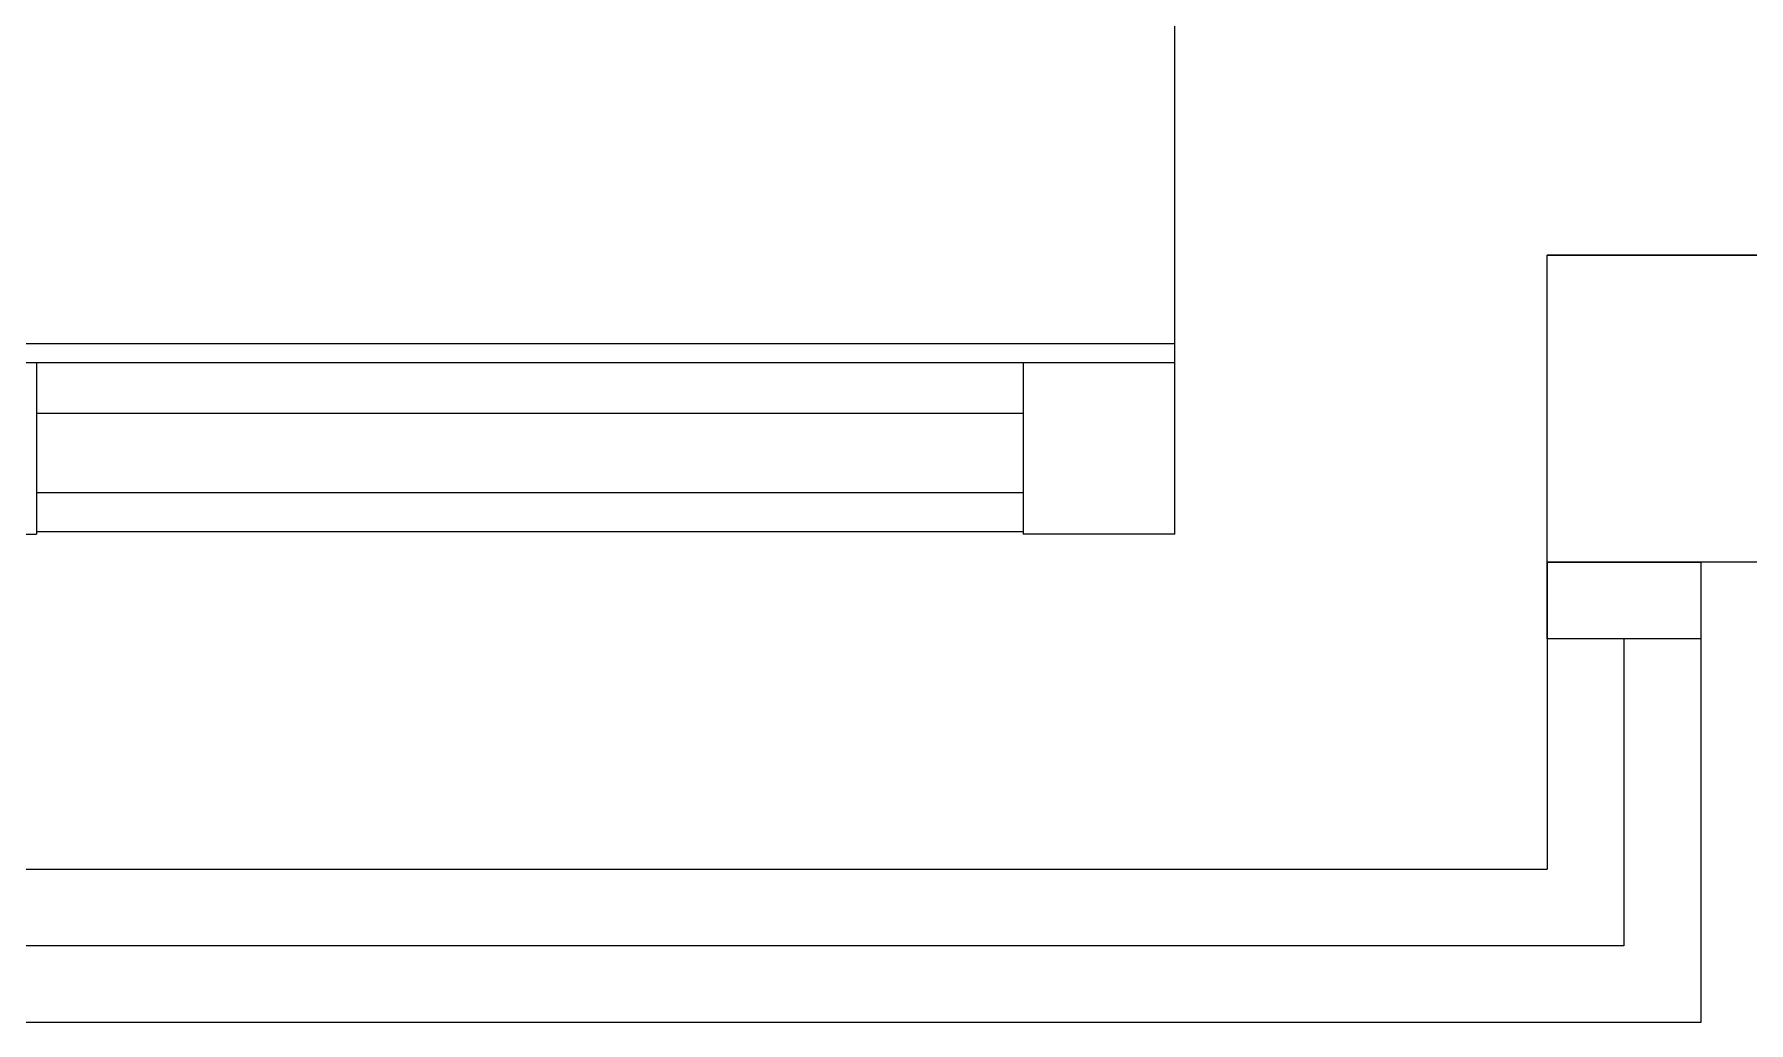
# Model space of a CAD drawing. Header units: inches. Extents: x 232 to 336, y -86 to 33.
# Drawn here: x 305.313 to 306.43, y -83.377 to -82.733 of the extents above; entities that cross this region are included whole.
import ezdxf

# ---------------------------------------------------------------- set-up
doc = ezdxf.new("R2010")
doc.units = ezdxf.units.IN
doc.header["$MEASUREMENT"] = 0
doc.layers.add('FUR', color=9, linetype='Continuous')
doc.layers.add('line2', color=1, linetype='Continuous')

# ---------------------------------------------------------------- blocks, each defined once
blk = doc.blocks.new('710T')
at = {"linetype": 'Continuous'}
for p, q in [((-2080, 832.2879), (-2080, 733.5354)), ((-1968.2686, 832.476), (-1968.2686, -7.9002)), ((-1956.0421, -7.9002), (-1956.0421, 832.476)), ((-1968.2686, 733.5354), (-2080, 733.5354)), ((-2069.8426, 733.5354), (-2080, 733.5354)), ((-2078.4952, 91.0404), (-2078.4952, 733.5354)), ((-2078.4952, 91.0404), (-2078.4952, 733.5354)), ((-2052.9136, 733.5354), (-2052.9136, 91.0404)), ((-2001.1861, 733.5354), (-2001.1861, 91.0404)), ((-2080, -7.7121), (-2080, 91.0404)), ((-1968.2686, 91.0404), (-2080, 91.0404)), ((-2080, -7.7121), (-1603.7308, -7.7121))]:
    blk.add_line(p, q, dxfattribs=at)

msp = doc.modelspace()

# ---------------------------------------------------------------- linework, layer by layer
at = {"layer": 'line2', "color": 3}
for points in [[(312.2531, -79.4511), (312.2531, -82.8773), (306.2984, -82.8773)], [(306.2984, -82.9773), (306.2984, -82.8773)], [(306.3984, -83.0773), (306.3984, -83.3773), (304.9984, -83.3773)], [(306.2984, -83.0773), (306.2984, -83.2773)], [(306.3484, -83.1273), (306.3484, -83.3273), (305.0484, -83.3273)], [(304.9984, -83.2773), (306.2984, -83.2773)]]:
    msp.add_lwpolyline(points, dxfattribs=at)
for points in [[(306.2984, -82.8773), (306.8984, -82.8773), (306.8984, -83.0773), (306.2984, -83.0773)], [(306.3984, -83.0773), (306.3984, -83.1273), (306.2984, -83.1273), (306.2984, -83.0773)]]:
    msp.add_lwpolyline(points, close=True, dxfattribs=at)

# ---------------------------------------------------------------- block references
at = {"layer": 'FUR', "xscale": 0.001000000000203727, "yscale": 0.001000000000203727, "zscale": 0.001000000000203727, "rotation": 90}
msp.add_blockref('710T', (306.0482, -80.979, 1.1269), dxfattribs=at)

doc.saveas('drawing.dxf')
